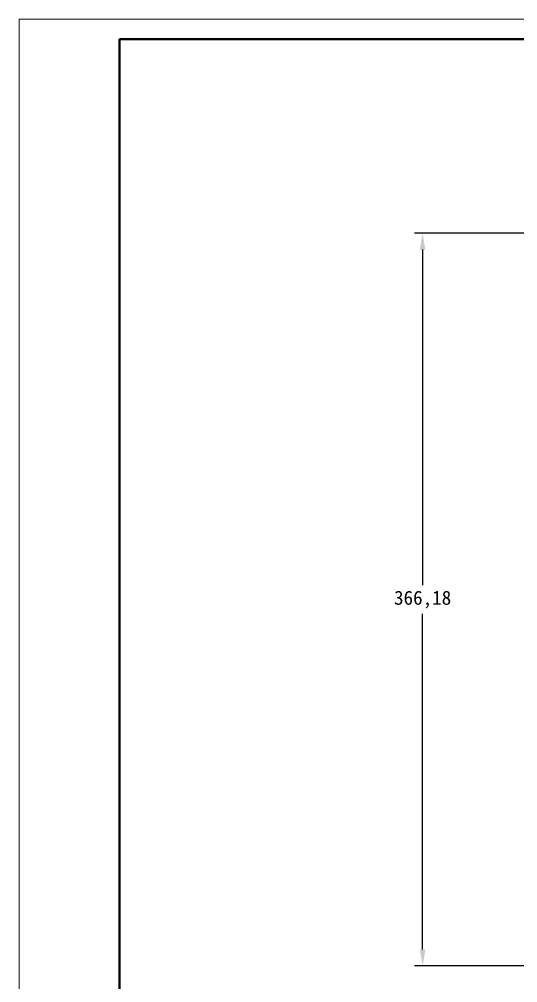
# Model space of a CAD drawing. Header units: millimetres. Extents: x 786 to 1380, y -734 to -314.
# Drawn here: x 786 to 910.5, y -554.5 to -313.8 of the extents above; entities that cross this region are included whole.
import ezdxf

# ---------------------------------------------------------------- set-up
doc = ezdxf.new("R2010")
doc.units = ezdxf.units.MM
doc.header["$PDSIZE"] = -1
for name, color, linetype, lineweight in [('标注层', 4, 'Continuous', 15), ('粗实线层', 7, 'Continuous', 15), ('轮廓实线层', 7, 'Continuous', 40)]:
    doc.layers.add(name, color=color, linetype=linetype, lineweight=lineweight)
doc.dimstyles.new('ISO-25', dxfattribs={"dimtxt": 2.5, "dimasz": 2.5, "dimexe": 1.25, "dimexo": 0.625, "dimtad": 1, "dimtxsty": 'Standard', "dimcen": 2.5, "dimadec": 0, "dimazin": 0, "dimtfac": 1, "dimtmove": 0, "dimatfit": 3, "dimfxl": 1, "dimarcsym": 0})

# ---------------------------------------------------------------- blocks, each defined once
blk = doc.blocks.new('*D119')
at = {"layer": 'Defpoints', "color": 0, "transparency": 16777216}
for p in [(979.67, -367.22), (886.73, -550.32), (979.69, -550.31)]:
    blk.add_point(p, dxfattribs=at)
at = {"layer": '粗实线层', "color": 0, "lineweight": -2, "transparency": 16777216}
for p, q in [((979.67, -367.22), (884.71, -367.22)), ((886.71, -371.3), (886.72, -455.2)), ((886.73, -546.24), (886.72, -462.34)), ((979.69, -550.31), (884.73, -550.32))]:
    blk.add_line(p, q, dxfattribs=at)
at = {"layer": '粗实线层', "color": 0, "transparency": 16777216}
for points in [[(887.39, -371.3), (886.03, -371.3), (886.71, -367.22)], [(887.41, -546.24), (886.05, -546.24), (886.73, -550.32)]]:
    blk.add_solid(points, dxfattribs=at)
at = {"layer": '粗实线层', "color": 0, "lineweight": 15, "transparency": 16777216, "insert": (886.72, -458.77), "char_height": 3.5, "attachment_point": 5}
blk.add_mtext('366,18', dxfattribs=at)

msp = doc.modelspace()

# ---------------------------------------------------------------- linework, layer by layer
at = {"layer": '标注层'}
for p in [(1379.9984, -313.7604), (785.9984, -733.7604)]:
    msp.add_line(p, (785.9984, -313.7604), dxfattribs=at)
at = {"layer": '轮廓实线层'}
for p, q in [((810.9984, -318.7604), (810.9984, -728.7604)), ((1374.9984, -318.7604), (810.9984, -318.7604))]:
    msp.add_line(p, q, dxfattribs=at)

# ---------------------------------------------------------------- dimensions: what is measured, and where the dimension line sits
at = {"layer": '粗实线层', "lineweight": 15}
dim = msp.add_aligned_dim(p1=(979.6693, -367.2159), p2=(979.6858, -550.3068), distance=-92.9571, dimstyle='ISO-25', override={"dimtxt": 3.5, "dimasz": 4.08, "dimexe": 2, "dimexo": 0, "dimgap": 1.524, "dimtih": 1, "dimtoh": 1, "dimlfac": 2, "dimzin": 0, "dimadec": 2, "dimtzin": 0}, dxfattribs=at)
dim.commit()
dim.dimension.update_dxf_attribs({"geometry": '*D119', "text_midpoint": (886.7205, -458.7698)})

doc.saveas('drawing.dxf')
